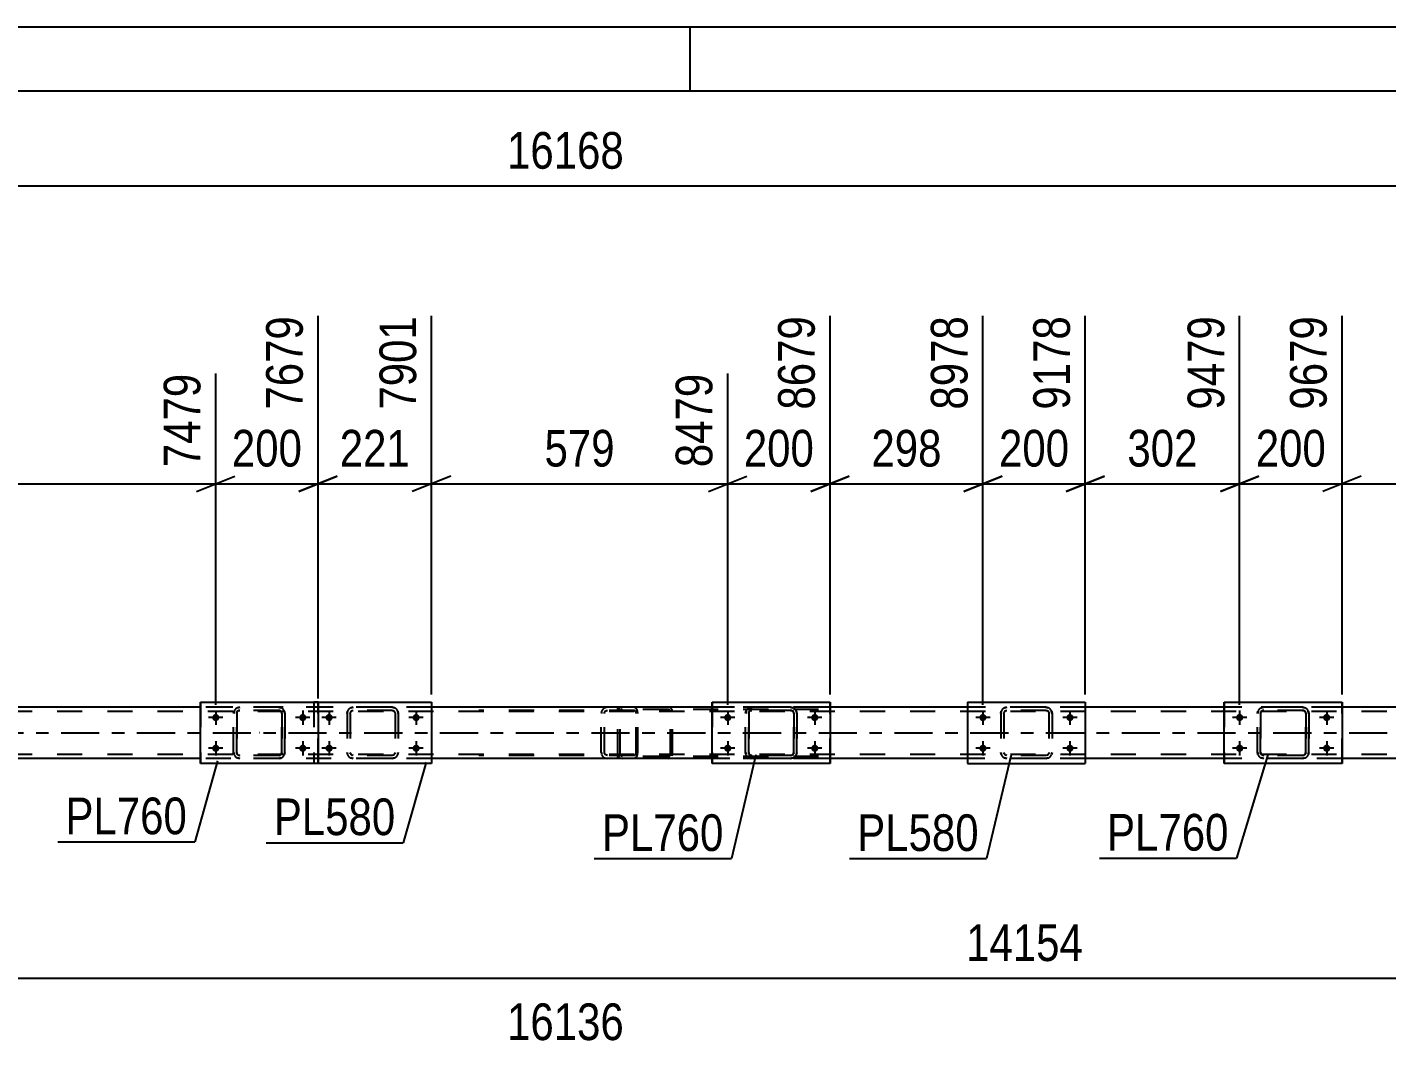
# Model space of a CAD drawing. Header units: millimetres. Extents: x -85 to 756, y -444 to 150.
# Drawn here: x 284.4 to 390.7, y 70 to 149.8 of the extents above; entities that cross this region are included whole.
import ezdxf

# ---------------------------------------------------------------- set-up
doc = ezdxf.new("R2010")
doc.units = ezdxf.units.MM
doc.linetypes.add('DXK_LINE_DOT2', pattern=[3.9198, 1.9599, -1.9599])
doc.linetypes.add('DXK_LINE_DOT3', pattern=[5.9187, 2.979, -0.9799, 0.9799, -0.9799])
doc.styles.add('Arial Narrow', font='ARIALN.TTF', dxfattribs={"height": 0.2})

# ---------------------------------------------------------------- blocks, each defined once
blk = doc.blocks.new('Unknown-814409655-1133')
at = {"color": 5, "linetype": 'Continuous'}
for p, q in [((756.25, 149.79), (-84.75, 149.79)), ((336.25, 144.79), (336.25, 149.79)), ((751.25, 144.79), (-79.75, 144.79))]:
    blk.add_line(p, q, dxfattribs=at)
blk = doc.blocks.new('Bolt-814409655-2516 - 2513')
at = {"linetype": 'Continuous'}
for points in [[(298.89, 95.83), (298.9, 95.89), (298.92, 95.94), (298.95, 95.99), (298.99, 96.04), (299.03, 96.07), (299.09, 96.1), (299.14, 96.11), (299.2, 96.11), (299.26, 96.1), (299.31, 96.07), (299.36, 96.04), (299.4, 95.99), (299.43, 95.94), (299.45, 95.89), (299.45, 95.83), (299.45, 95.77), (299.43, 95.72), (299.4, 95.66), (299.36, 95.62), (299.31, 95.59), (299.26, 95.56), (299.2, 95.55), (299.14, 95.55), (299.09, 95.56), (299.03, 95.59), (298.99, 95.62), (298.95, 95.66), (298.92, 95.72), (298.9, 95.77)], [(305.69, 95.83), (305.7, 95.89), (305.72, 95.94), (305.75, 95.99), (305.79, 96.04), (305.83, 96.07), (305.89, 96.1), (305.94, 96.11), (306, 96.11), (306.06, 96.1), (306.11, 96.07), (306.16, 96.04), (306.2, 95.99), (306.23, 95.94), (306.25, 95.89), (306.25, 95.83), (306.25, 95.77), (306.23, 95.72), (306.2, 95.66), (306.16, 95.62), (306.11, 95.59), (306.06, 95.56), (306, 95.55), (305.94, 95.55), (305.89, 95.56), (305.83, 95.59), (305.79, 95.62), (305.75, 95.66), (305.72, 95.72), (305.7, 95.77)], [(298.89, 93.43), (298.9, 93.49), (298.92, 93.54), (298.95, 93.59), (298.99, 93.64), (299.03, 93.67), (299.09, 93.7), (299.14, 93.71), (299.2, 93.71), (299.26, 93.7), (299.31, 93.67), (299.36, 93.64), (299.4, 93.59), (299.43, 93.54), (299.45, 93.49), (299.45, 93.43), (299.45, 93.37), (299.43, 93.32), (299.4, 93.26), (299.36, 93.22), (299.31, 93.19), (299.26, 93.16), (299.2, 93.15), (299.14, 93.15), (299.09, 93.16), (299.03, 93.19), (298.99, 93.22), (298.95, 93.26), (298.92, 93.32), (298.9, 93.37)], [(305.69, 93.43), (305.7, 93.49), (305.72, 93.54), (305.75, 93.59), (305.79, 93.64), (305.83, 93.67), (305.89, 93.7), (305.94, 93.71), (306, 93.71), (306.06, 93.7), (306.11, 93.67), (306.16, 93.64), (306.2, 93.59), (306.23, 93.54), (306.25, 93.49), (306.25, 93.43), (306.25, 93.37), (306.23, 93.32), (306.2, 93.26), (306.16, 93.22), (306.11, 93.19), (306.06, 93.16), (306, 93.15), (305.94, 93.15), (305.89, 93.16), (305.83, 93.19), (305.79, 93.22), (305.75, 93.26), (305.72, 93.32), (305.7, 93.37)]]:
    blk.add_hatch(color=1, dxfattribs=at).paths.add_polyline_path(points)
at = {"color": 1, "linetype": 'Continuous'}
for p, q in [((299.73, 95.83), (298.61, 95.83)), ((299.17, 96.39), (299.17, 95.27)), ((306.53, 95.83), (305.41, 95.83)), ((305.97, 96.39), (305.97, 95.27)), ((299.17, 93.99), (299.17, 92.87)), ((305.97, 93.99), (305.97, 92.87)), ((299.73, 93.43), (298.61, 93.43)), ((306.53, 93.43), (305.41, 93.43))]:
    blk.add_line(p, q, dxfattribs=at)
blk = doc.blocks.new('Bolt-814409655-2517 - 2513')
at = {"linetype": 'Continuous'}
for points in [[(308.03, 95.55, -1), (308.03, 96.11, -1)], [(314.83, 95.55, -1), (314.83, 96.11, -1)], [(308.03, 93.15, -1), (308.03, 93.71, -1)], [(314.83, 93.15, -1), (314.83, 93.71, -1)]]:
    blk.add_hatch(color=1, dxfattribs=at).paths.add_polyline_path(points)
at = {"color": 1, "linetype": 'Continuous'}
for p, q in [((308.59, 95.83), (307.47, 95.83)), ((308.03, 96.39), (308.03, 95.27)), ((315.39, 95.83), (314.27, 95.83)), ((314.83, 96.39), (314.83, 95.27)), ((308.03, 93.99), (308.03, 92.87)), ((314.83, 93.99), (314.83, 92.87)), ((308.59, 93.43), (307.47, 93.43)), ((315.39, 93.43), (314.27, 93.43))]:
    blk.add_line(p, q, dxfattribs=at)
blk = doc.blocks.new('Bolt-814409655-2522 - 2513')
at = {"linetype": 'Continuous'}
for points in [[(338.89, 95.83), (338.9, 95.89), (338.92, 95.94), (338.95, 95.99), (338.99, 96.04), (339.03, 96.07), (339.09, 96.1), (339.14, 96.11), (339.2, 96.11), (339.26, 96.1), (339.31, 96.07), (339.36, 96.04), (339.4, 95.99), (339.43, 95.94), (339.45, 95.89), (339.45, 95.83), (339.45, 95.77), (339.43, 95.72), (339.4, 95.66), (339.36, 95.62), (339.31, 95.59), (339.26, 95.56), (339.2, 95.55), (339.14, 95.55), (339.09, 95.56), (339.03, 95.59), (338.99, 95.62), (338.95, 95.66), (338.92, 95.72), (338.9, 95.77)], [(345.69, 95.83), (345.7, 95.89), (345.72, 95.94), (345.75, 95.99), (345.79, 96.04), (345.83, 96.07), (345.89, 96.1), (345.94, 96.11), (346, 96.11), (346.06, 96.1), (346.11, 96.07), (346.16, 96.04), (346.2, 95.99), (346.23, 95.94), (346.25, 95.89), (346.25, 95.83), (346.25, 95.77), (346.23, 95.72), (346.2, 95.66), (346.16, 95.62), (346.11, 95.59), (346.06, 95.56), (346, 95.55), (345.94, 95.55), (345.89, 95.56), (345.83, 95.59), (345.79, 95.62), (345.75, 95.66), (345.72, 95.72), (345.7, 95.77)], [(338.89, 93.43), (338.9, 93.49), (338.92, 93.54), (338.95, 93.59), (338.99, 93.64), (339.03, 93.67), (339.09, 93.7), (339.14, 93.71), (339.2, 93.71), (339.26, 93.7), (339.31, 93.67), (339.36, 93.64), (339.4, 93.59), (339.43, 93.54), (339.45, 93.49), (339.45, 93.43), (339.45, 93.37), (339.43, 93.32), (339.4, 93.26), (339.36, 93.22), (339.31, 93.19), (339.26, 93.16), (339.2, 93.15), (339.14, 93.15), (339.09, 93.16), (339.03, 93.19), (338.99, 93.22), (338.95, 93.26), (338.92, 93.32), (338.9, 93.37)], [(345.69, 93.43), (345.7, 93.49), (345.72, 93.54), (345.75, 93.59), (345.79, 93.64), (345.83, 93.67), (345.89, 93.7), (345.94, 93.71), (346, 93.71), (346.06, 93.7), (346.11, 93.67), (346.16, 93.64), (346.2, 93.59), (346.23, 93.54), (346.25, 93.49), (346.25, 93.43), (346.25, 93.37), (346.23, 93.32), (346.2, 93.26), (346.16, 93.22), (346.11, 93.19), (346.06, 93.16), (346, 93.15), (345.94, 93.15), (345.89, 93.16), (345.83, 93.19), (345.79, 93.22), (345.75, 93.26), (345.72, 93.32), (345.7, 93.37)]]:
    blk.add_hatch(color=1, dxfattribs=at).paths.add_polyline_path(points)
at = {"color": 1, "linetype": 'Continuous'}
for p, q in [((339.73, 95.83), (338.61, 95.83)), ((339.17, 96.39), (339.17, 95.27)), ((346.53, 95.83), (345.41, 95.83)), ((345.97, 96.39), (345.97, 95.27)), ((339.17, 93.99), (339.17, 92.87)), ((345.97, 93.99), (345.97, 92.87)), ((339.73, 93.43), (338.61, 93.43)), ((346.53, 93.43), (345.41, 93.43))]:
    blk.add_line(p, q, dxfattribs=at)
blk = doc.blocks.new('Bolt-814409655-2523 - 2513')
at = {"linetype": 'Continuous'}
for points in [[(359.11, 95.55, -1), (359.11, 96.11, -1)], [(365.91, 95.55, -1), (365.91, 96.11, -1)], [(359.11, 93.15, -1), (359.11, 93.71, -1)], [(365.91, 93.15, -1), (365.91, 93.71, -1)]]:
    blk.add_hatch(color=1, dxfattribs=at).paths.add_polyline_path(points)
at = {"color": 1, "linetype": 'Continuous'}
for p, q in [((359.67, 95.83), (358.55, 95.83)), ((359.11, 96.39), (359.11, 95.27)), ((366.47, 95.83), (365.35, 95.83)), ((365.91, 96.39), (365.91, 95.27)), ((359.11, 93.99), (359.11, 92.87)), ((365.91, 93.99), (365.91, 92.87)), ((359.67, 93.43), (358.55, 93.43)), ((366.47, 93.43), (365.35, 93.43))]:
    blk.add_line(p, q, dxfattribs=at)
blk = doc.blocks.new('Part-814409655-2621 - 2513')
at = {"color": 7, "linetype": 'DXK_LINE_DOT2'}
for p, q in [((360.51, 96.15), (360.55, 96.33)), ((360.55, 96.33), (360.51, 96.15)), ((360.51, 96.15), (360.51, 93.11)), ((360.75, 96.15), (360.77, 96.24)), ((360.75, 96.15), (360.75, 93.11)), ((360.77, 96.24), (360.82, 96.32)), ((360.81, 96.59), (360.99, 96.63)), ((360.99, 96.63), (360.81, 96.59)), ((360.82, 96.32), (360.9, 96.37)), ((360.9, 96.37), (360.99, 96.39)), ((364.03, 96.63), (360.99, 96.63)), ((364.03, 96.39), (360.99, 96.39)), ((364.03, 96.63), (364.21, 96.59)), ((364.21, 96.59), (364.03, 96.63)), ((364.03, 96.39), (364.12, 96.37)), ((364.12, 96.37), (364.2, 96.32)), ((364.2, 96.32), (364.25, 96.24)), ((364.25, 96.24), (364.27, 96.15)), ((364.27, 96.15), (364.27, 93.11)), ((364.47, 96.33), (364.51, 96.15)), ((364.51, 96.15), (364.47, 96.33)), ((364.51, 96.15), (364.51, 93.11)), ((360.55, 92.93), (360.51, 93.11)), ((360.51, 93.11), (360.55, 92.93)), ((360.77, 93.02), (360.75, 93.11)), ((360.82, 92.94), (360.77, 93.02)), ((360.99, 92.63), (360.81, 92.67)), ((360.81, 92.67), (360.99, 92.63)), ((360.9, 92.89), (360.82, 92.94)), ((360.99, 92.87), (360.9, 92.89)), ((364.03, 92.87), (360.99, 92.87)), ((364.03, 92.63), (360.99, 92.63)), ((364.12, 92.89), (364.03, 92.87)), ((364.21, 92.67), (364.03, 92.63)), ((364.03, 92.63), (364.21, 92.67)), ((364.2, 92.94), (364.12, 92.89)), ((364.25, 93.02), (364.2, 92.94)), ((364.27, 93.11), (364.25, 93.02)), ((364.51, 93.11), (364.47, 92.93)), ((364.47, 92.93), (364.51, 93.11))]:
    blk.add_line(p, q, dxfattribs=at)
at = {"color": 7, "linetype": 'DXK_LINE_DOT3'}
blk.add_line((362.51, 94.63), (362.51, 94.63), dxfattribs=at)
at = {"color": 7, "linetype": 'DXK_LINE_DOT2'}
for centre, start, end in [((360.99, 96.15), 112.5, 157.5), ((360.99, 96.15), 112.5, 157.5), ((364.03, 96.15), 22.5, 67.5), ((364.03, 96.15), 22.5, 67.5), ((360.99, 93.11), 202.5, 247.5), ((360.99, 93.11), 202.5, 247.5), ((364.03, 93.11), 292.5, 337.5), ((364.03, 93.11), 292.5, 337.5)]:
    blk.add_arc(centre, 0.48, start, end, dxfattribs=at)
blk = doc.blocks.new('Part-814409655-2556 - 2513')
at = {"color": 7, "linetype": 'DXK_LINE_DOT2'}
for p, q in [((306.83, 97.03), (306.83, 92.23)), ((307.17, 97.03), (306.83, 97.03)), ((307.17, 92.23), (306.83, 92.23))]:
    blk.add_line(p, q, dxfattribs=at)
at = {"color": 2, "linetype": 'Continuous'}
for p, q in [((307.17, 97.03), (316.03, 97.03)), ((316.03, 97.03), (316.03, 92.23)), ((316.03, 92.23), (307.17, 92.23))]:
    blk.add_line(p, q, dxfattribs=at)
blk = doc.blocks.new('Part-814409655-2557 - 2513')
at = {"color": 7, "linetype": 'DXK_LINE_DOT2'}
for p, q in [((309.43, 96.15), (309.47, 96.33)), ((309.47, 96.33), (309.43, 96.15)), ((309.43, 96.15), (309.43, 93.11)), ((309.67, 96.15), (309.69, 96.24)), ((309.67, 96.15), (309.67, 93.11)), ((309.69, 96.24), (309.74, 96.32)), ((309.73, 96.59), (309.91, 96.63)), ((309.91, 96.63), (309.73, 96.59)), ((309.74, 96.32), (309.82, 96.37)), ((309.82, 96.37), (309.91, 96.39)), ((312.95, 96.63), (309.91, 96.63)), ((312.95, 96.39), (309.91, 96.39)), ((312.95, 96.63), (313.13, 96.59)), ((313.13, 96.59), (312.95, 96.63)), ((312.95, 96.39), (313.04, 96.37)), ((313.04, 96.37), (313.12, 96.32)), ((313.12, 96.32), (313.17, 96.24)), ((313.17, 96.24), (313.19, 96.15)), ((313.19, 96.15), (313.19, 93.11)), ((313.39, 96.33), (313.43, 96.15)), ((313.43, 96.15), (313.39, 96.33)), ((313.43, 96.15), (313.43, 93.11)), ((309.47, 92.93), (309.43, 93.11)), ((309.43, 93.11), (309.47, 92.93)), ((309.69, 93.02), (309.67, 93.11)), ((309.74, 92.94), (309.69, 93.02)), ((309.91, 92.63), (309.73, 92.67)), ((309.73, 92.67), (309.91, 92.63)), ((309.82, 92.89), (309.74, 92.94)), ((309.91, 92.87), (309.82, 92.89)), ((312.95, 92.87), (309.91, 92.87)), ((312.95, 92.63), (309.91, 92.63)), ((313.04, 92.89), (312.95, 92.87)), ((313.13, 92.67), (312.95, 92.63)), ((312.95, 92.63), (313.13, 92.67)), ((313.12, 92.94), (313.04, 92.89)), ((313.17, 93.02), (313.12, 92.94)), ((313.19, 93.11), (313.17, 93.02)), ((313.43, 93.11), (313.39, 92.93)), ((313.39, 92.93), (313.43, 93.11))]:
    blk.add_line(p, q, dxfattribs=at)
at = {"color": 7, "linetype": 'DXK_LINE_DOT3'}
blk.add_line((311.43, 94.63), (311.43, 94.63), dxfattribs=at)
at = {"color": 7, "linetype": 'DXK_LINE_DOT2'}
for centre, start, end in [((309.91, 96.15), 112.5, 157.5), ((309.91, 96.15), 112.5, 157.5), ((312.95, 96.15), 22.5, 67.5), ((312.95, 96.15), 22.5, 67.5), ((309.91, 93.11), 202.5, 247.5), ((309.91, 93.11), 202.5, 247.5), ((312.95, 93.11), 292.5, 337.5), ((312.95, 93.11), 292.5, 337.5)]:
    blk.add_arc(centre, 0.48, start, end, dxfattribs=at)
blk = doc.blocks.new('Bolt-814409655-2567 - 2513')
at = {"linetype": 'Continuous'}
for points in [[(378.89, 95.83), (378.9, 95.89), (378.92, 95.94), (378.94, 95.99), (378.98, 96.04), (379.03, 96.07), (379.08, 96.1), (379.14, 96.11), (379.2, 96.11), (379.26, 96.1), (379.31, 96.07), (379.36, 96.04), (379.4, 95.99), (379.43, 95.94), (379.44, 95.89), (379.45, 95.83), (379.44, 95.77), (379.43, 95.72), (379.4, 95.66), (379.36, 95.62), (379.31, 95.59), (379.26, 95.56), (379.2, 95.55), (379.14, 95.55), (379.08, 95.56), (379.03, 95.59), (378.98, 95.62), (378.94, 95.66), (378.92, 95.72), (378.9, 95.77)], [(385.69, 95.83), (385.7, 95.89), (385.72, 95.94), (385.74, 95.99), (385.78, 96.04), (385.83, 96.07), (385.88, 96.1), (385.94, 96.11), (386, 96.11), (386.06, 96.1), (386.11, 96.07), (386.16, 96.04), (386.2, 95.99), (386.23, 95.94), (386.24, 95.89), (386.25, 95.83), (386.24, 95.77), (386.23, 95.72), (386.2, 95.66), (386.16, 95.62), (386.11, 95.59), (386.06, 95.56), (386, 95.55), (385.94, 95.55), (385.88, 95.56), (385.83, 95.59), (385.78, 95.62), (385.74, 95.66), (385.72, 95.72), (385.7, 95.77)], [(378.89, 93.43), (378.9, 93.49), (378.92, 93.54), (378.94, 93.59), (378.98, 93.64), (379.03, 93.67), (379.08, 93.7), (379.14, 93.71), (379.2, 93.71), (379.26, 93.7), (379.31, 93.67), (379.36, 93.64), (379.4, 93.59), (379.43, 93.54), (379.44, 93.49), (379.45, 93.43), (379.44, 93.37), (379.43, 93.32), (379.4, 93.26), (379.36, 93.22), (379.31, 93.19), (379.26, 93.16), (379.2, 93.15), (379.14, 93.15), (379.08, 93.16), (379.03, 93.19), (378.98, 93.22), (378.94, 93.26), (378.92, 93.32), (378.9, 93.37)], [(385.69, 93.43), (385.7, 93.49), (385.72, 93.54), (385.74, 93.59), (385.78, 93.64), (385.83, 93.67), (385.88, 93.7), (385.94, 93.71), (386, 93.71), (386.06, 93.7), (386.11, 93.67), (386.16, 93.64), (386.2, 93.59), (386.23, 93.54), (386.24, 93.49), (386.25, 93.43), (386.24, 93.37), (386.23, 93.32), (386.2, 93.26), (386.16, 93.22), (386.11, 93.19), (386.06, 93.16), (386, 93.15), (385.94, 93.15), (385.88, 93.16), (385.83, 93.19), (385.78, 93.22), (385.74, 93.26), (385.72, 93.32), (385.7, 93.37)]]:
    blk.add_hatch(color=1, dxfattribs=at).paths.add_polyline_path(points)
at = {"color": 1, "linetype": 'Continuous'}
for p, q in [((379.73, 95.83), (378.61, 95.83)), ((379.17, 96.39), (379.17, 95.27)), ((386.53, 95.83), (385.41, 95.83)), ((385.97, 96.39), (385.97, 95.27)), ((379.17, 93.99), (379.17, 92.87)), ((385.97, 93.99), (385.97, 92.87)), ((379.73, 93.43), (378.61, 93.43)), ((386.53, 93.43), (385.41, 93.43))]:
    blk.add_line(p, q, dxfattribs=at)
blk = doc.blocks.new('Part-814409655-2599 - 2513')
at = {"color": 7, "linetype": 'DXK_LINE_DOT2'}
for p, q in [((645.45, 96.31), (44.43, 96.31)), ((645.45, 96.63), (54.51, 96.63)), ((316.03, 96.63), (297.97, 96.63)), ((347.17, 96.63), (337.97, 96.63)), ((367.11, 96.63), (357.91, 96.63)), ((387.17, 96.63), (377.97, 96.63)), ((645.45, 92.95), (44.43, 92.95)), ((316.03, 92.63), (297.97, 92.63)), ((347.17, 92.63), (337.97, 92.63)), ((367.11, 92.63), (357.91, 92.63)), ((387.17, 92.63), (377.97, 92.63))]:
    blk.add_line(p, q, dxfattribs=at)
at = {"color": 2, "linetype": 'Continuous'}
for p, q in [((297.97, 96.63), (264.97, 96.63)), ((337.97, 96.63), (316.03, 96.63)), ((357.91, 96.63), (347.17, 96.63)), ((377.97, 96.63), (367.11, 96.63)), ((408.99, 96.63), (387.17, 96.63)), ((297.97, 92.63), (264.97, 92.63)), ((337.97, 92.63), (316.03, 92.63)), ((357.91, 92.63), (347.17, 92.63)), ((377.97, 92.63), (367.11, 92.63)), ((408.99, 92.63), (387.17, 92.63))]:
    blk.add_line(p, q, dxfattribs=at)
at = {"color": 7, "linetype": 'DXK_LINE_DOT3'}
blk.add_line((44.43, 94.63), (645.45, 94.63), dxfattribs=at)
blk = doc.blocks.new('Part-814409655-2620 - 2513')
at = {"color": 2, "linetype": 'Continuous'}
for p, q in [((357.91, 97.03), (357.91, 92.23)), ((357.91, 97.03), (367.11, 97.03)), ((367.11, 97.03), (367.11, 92.23)), ((357.91, 92.23), (367.11, 92.23))]:
    blk.add_line(p, q, dxfattribs=at)
blk = doc.blocks.new('Part-814409655-2762 - 2513')
at = {"color": 7, "linetype": 'DXK_LINE_DOT2'}
for p, q in [((331.88, 96.63), (319.72, 96.63)), ((331.88, 96.39), (319.72, 96.39)), ((329.3, 96.23), (329.28, 96.15)), ((329.28, 93.11), (329.28, 96.15)), ((329.32, 96.33), (329.3, 96.23)), ((329.54, 96.15), (329.55, 96.24)), ((329.54, 93.11), (329.54, 96.15)), ((329.55, 96.24), (329.61, 96.32)), ((329.79, 96.63), (329.59, 96.59)), ((329.61, 96.32), (329.69, 96.37)), ((329.69, 96.37), (329.79, 96.39)), ((330.6, 96.39), (330.6, 96.63)), ((331.98, 96.59), (331.88, 96.63)), ((331.88, 96.39), (331.93, 96.37)), ((331.93, 96.37), (331.97, 96.32)), ((331.97, 96.32), (332, 96.24)), ((332.07, 96.49), (331.98, 96.59)), ((332, 96.24), (332.01, 96.15)), ((332.01, 93.11), (332.01, 96.15)), ((332.13, 96.33), (332.07, 96.49)), ((332.15, 96.15), (332.13, 96.33)), ((332.15, 93.11), (332.15, 96.15)), ((331.88, 92.87), (319.72, 92.87)), ((331.88, 92.63), (319.72, 92.63)), ((329.28, 93.11), (329.3, 93.04)), ((329.3, 93.04), (329.32, 92.93)), ((329.55, 93.04), (329.54, 93.11)), ((329.55, 93.02), (329.55, 93.04)), ((329.61, 92.94), (329.55, 93.02)), ((329.59, 92.67), (329.79, 92.63)), ((329.69, 92.89), (329.61, 92.94)), ((329.79, 92.87), (329.69, 92.89)), ((330.6, 92.63), (330.6, 92.87)), ((331.93, 92.89), (331.88, 92.87)), ((331.88, 92.63), (331.98, 92.67)), ((331.97, 92.94), (331.93, 92.89)), ((332, 93.02), (331.97, 92.94)), ((331.98, 92.67), (332.07, 92.77)), ((332.01, 93.11), (332, 93.02)), ((332.07, 92.77), (332.13, 92.93)), ((332.13, 92.93), (332.15, 93.11))]:
    blk.add_line(p, q, dxfattribs=at)
for centre, start, end in [((329.77, 96.13), 111.1941, 156.1506), ((329.77, 93.12), 203.8494, 248.8059)]:
    blk.add_arc(centre, 0.492, start, end, dxfattribs=at)
blk = doc.blocks.new('Part-814409655-2814 - 2513')
at = {"color": 7, "linetype": 'DXK_LINE_DOT2'}
for p, q in [((330.63, 96.43), (330.6, 96.31)), ((330.6, 92.95), (330.6, 96.31)), ((330.77, 96.31), (330.78, 96.37)), ((330.77, 92.95), (330.77, 96.31)), ((330.78, 96.37), (330.82, 96.42)), ((330.94, 96.63), (330.81, 96.6)), ((330.82, 96.42), (330.88, 96.46)), ((330.88, 96.46), (330.94, 96.47)), ((346.27, 96.63), (330.94, 96.63)), ((346.27, 96.47), (330.94, 96.47)), ((334.65, 96.6), (334.52, 96.63)), ((334.52, 96.47), (334.58, 96.46)), ((334.58, 96.46), (334.61, 96.44)), ((334.61, 96.44), (334.64, 96.42)), ((334.64, 96.42), (334.68, 96.37)), ((334.68, 96.37), (334.69, 96.31)), ((334.69, 92.95), (334.69, 96.31)), ((334.86, 96.31), (334.83, 96.43)), ((334.86, 92.95), (334.86, 96.31)), ((330.6, 92.95), (330.63, 92.83)), ((330.78, 92.89), (330.77, 92.95)), ((330.82, 92.84), (330.78, 92.89)), ((330.81, 92.65), (330.94, 92.63)), ((330.88, 92.8), (330.82, 92.84)), ((330.94, 92.79), (330.88, 92.8)), ((346.27, 92.79), (330.94, 92.79)), ((346.27, 92.63), (330.94, 92.63)), ((334.52, 92.79), (334.58, 92.8)), ((334.52, 92.63), (334.65, 92.65)), ((334.58, 92.8), (334.61, 92.82)), ((334.61, 92.82), (334.64, 92.84)), ((334.68, 92.89), (334.64, 92.84)), ((334.69, 92.95), (334.68, 92.89)), ((334.83, 92.83), (334.86, 92.95))]:
    blk.add_line(p, q, dxfattribs=at)
for centre, start, end in [((330.93, 96.3), 110.7583, 155.68), ((334.53, 96.3), 24.32, 69.2417), ((330.93, 92.96), 204.32, 249.2417)]:
    blk.add_arc(centre, 0.331, start, end, dxfattribs=at)
blk = doc.blocks.new('Part-814409655-2834 - 2513')
at = {"color": 7, "linetype": 'DXK_LINE_DOT2'}
for p, q in [((300.57, 96.15), (300.61, 96.33)), ((300.61, 96.33), (300.57, 96.15)), ((300.57, 93.11), (300.57, 96.15)), ((300.57, 96.15), (300.57, 96.15)), ((300.57, 93.11), (300.57, 96.15)), ((300.81, 96.15), (300.83, 96.24)), ((300.83, 96.24), (300.81, 96.15)), ((300.81, 93.11), (300.81, 96.15)), ((300.81, 96.15), (300.81, 96.15)), ((300.81, 96.15), (300.81, 93.11)), ((300.83, 96.24), (300.88, 96.32)), ((300.88, 96.32), (300.83, 96.24)), ((300.87, 96.59), (301.05, 96.63)), ((301.05, 96.63), (300.87, 96.59)), ((300.87, 96.59), (300.87, 96.59)), ((300.88, 96.32), (300.96, 96.37)), ((300.96, 96.37), (300.88, 96.32)), ((300.96, 96.37), (301.05, 96.39)), ((301.05, 96.39), (300.96, 96.37)), ((304.09, 96.63), (301.05, 96.63)), ((304.09, 96.39), (301.05, 96.39)), ((304.09, 96.63), (304.27, 96.59)), ((304.28, 96.59), (304.09, 96.63)), ((304.09, 96.39), (304.19, 96.37)), ((304.18, 96.37), (304.09, 96.39)), ((304.18, 96.37), (304.19, 96.37)), ((304.26, 96.32), (304.18, 96.37)), ((304.19, 96.37), (304.26, 96.32)), ((304.26, 96.32), (304.32, 96.24)), ((304.31, 96.24), (304.26, 96.32)), ((304.33, 96.15), (304.31, 96.24)), ((304.32, 96.24), (304.33, 96.15)), ((304.33, 93.11), (304.33, 96.15)), ((304.33, 96.15), (304.33, 96.15)), ((304.33, 96.15), (304.33, 93.11)), ((304.53, 96.33), (304.57, 96.15)), ((304.57, 96.15), (304.54, 96.33)), ((304.57, 93.11), (304.57, 96.15)), ((304.57, 96.15), (304.57, 96.15)), ((304.57, 96.15), (304.57, 93.11)), ((300.57, 93.11), (300.57, 93.11)), ((300.61, 92.93), (300.57, 93.11)), ((300.57, 93.11), (300.61, 92.93)), ((300.81, 93.11), (300.81, 93.11)), ((300.83, 93.02), (300.81, 93.11)), ((300.81, 93.11), (300.83, 93.02)), ((300.88, 92.94), (300.83, 93.02)), ((300.83, 93.02), (300.88, 92.94)), ((300.87, 92.67), (300.87, 92.67)), ((301.05, 92.63), (300.87, 92.67)), ((300.87, 92.67), (301.05, 92.63)), ((300.96, 92.89), (300.88, 92.94)), ((300.88, 92.94), (300.96, 92.89)), ((301.05, 92.87), (300.96, 92.89)), ((300.96, 92.89), (301.05, 92.87)), ((304.09, 92.87), (301.05, 92.87)), ((304.09, 92.63), (301.05, 92.63)), ((304.19, 92.89), (304.09, 92.87)), ((304.09, 92.87), (304.18, 92.89)), ((304.27, 92.67), (304.09, 92.63)), ((304.09, 92.63), (304.28, 92.67)), ((304.18, 92.89), (304.26, 92.94)), ((304.18, 92.89), (304.19, 92.89)), ((304.26, 92.94), (304.19, 92.89)), ((304.32, 93.02), (304.26, 92.94)), ((304.26, 92.94), (304.31, 93.02)), ((304.31, 93.02), (304.33, 93.11)), ((304.33, 93.11), (304.32, 93.02)), ((304.33, 93.11), (304.33, 93.11)), ((304.57, 93.11), (304.53, 92.93)), ((304.54, 92.93), (304.57, 93.11)), ((304.57, 93.11), (304.57, 93.11))]:
    blk.add_line(p, q, dxfattribs=at)
at = {"color": 7, "linetype": 'DXK_LINE_DOT3'}
blk.add_line((302.58, 94.63), (302.57, 94.63), dxfattribs=at)
at = {"color": 7, "linetype": 'DXK_LINE_DOT2'}
for centre, start, end in [((301.05, 96.15), 112.5, 157.5), ((301.05, 96.15), 112.5, 157.5), ((304.09, 96.15), 22.5, 67.5), ((304.09, 96.15), 22.5, 67.5), ((301.05, 93.11), 202.5, 247.5), ((301.05, 93.11), 202.5, 247.5), ((304.09, 93.11), 292.5, 337.5), ((304.09, 93.11), 292.5, 337.5)]:
    blk.add_arc(centre, 0.48, start, end, dxfattribs=at)
blk = doc.blocks.new('Part-814409655-2839 - 2513')
at = {"color": 2, "linetype": 'Continuous'}
for p, q in [((297.97, 92.23), (297.97, 97.03)), ((297.97, 97.03), (297.97, 97.03)), ((297.97, 97.03), (307.17, 97.03)), ((307.17, 97.03), (307.17, 92.23)), ((297.97, 92.23), (297.97, 92.23)), ((307.17, 92.23), (297.97, 92.23))]:
    blk.add_line(p, q, dxfattribs=at)
at = {"color": 7, "linetype": 'DXK_LINE_DOT2'}
for p, q in [((297.97, 97.03), (297.97, 92.23)), ((297.97, 97.03), (297.97, 97.03)), ((307.17, 92.23), (307.17, 97.03)), ((297.97, 92.23), (297.97, 92.23))]:
    blk.add_line(p, q, dxfattribs=at)
blk = doc.blocks.new('Part-814409655-2840 - 2513')
at = {"color": 7, "linetype": 'DXK_LINE_DOT2'}
for p, q in [((340.57, 96.15), (340.61, 96.33)), ((340.61, 96.33), (340.57, 96.15)), ((340.57, 93.11), (340.57, 96.15)), ((340.57, 96.15), (340.57, 96.15)), ((340.57, 93.11), (340.57, 96.15)), ((340.81, 96.15), (340.83, 96.24)), ((340.83, 96.24), (340.81, 96.15)), ((340.81, 93.11), (340.81, 96.15)), ((340.81, 96.15), (340.81, 96.15)), ((340.81, 96.15), (340.81, 93.11)), ((340.83, 96.24), (340.88, 96.32)), ((340.88, 96.32), (340.83, 96.24)), ((340.87, 96.59), (341.05, 96.63)), ((341.05, 96.63), (340.87, 96.59)), ((340.87, 96.59), (340.87, 96.59)), ((340.88, 96.32), (340.96, 96.37)), ((340.96, 96.37), (340.88, 96.32)), ((340.96, 96.37), (341.05, 96.39)), ((341.05, 96.39), (340.96, 96.37)), ((344.09, 96.63), (341.05, 96.63)), ((344.09, 96.39), (341.05, 96.39)), ((344.09, 96.63), (344.27, 96.59)), ((344.28, 96.59), (344.09, 96.63)), ((344.09, 96.39), (344.19, 96.37)), ((344.18, 96.37), (344.09, 96.39)), ((344.18, 96.37), (344.19, 96.37)), ((344.26, 96.32), (344.18, 96.37)), ((344.19, 96.37), (344.26, 96.32)), ((344.26, 96.32), (344.32, 96.24)), ((344.31, 96.24), (344.26, 96.32)), ((344.33, 96.15), (344.31, 96.24)), ((344.32, 96.24), (344.33, 96.15)), ((344.33, 93.11), (344.33, 96.15)), ((344.33, 96.15), (344.33, 96.15)), ((344.33, 96.15), (344.33, 93.11)), ((344.53, 96.33), (344.57, 96.15)), ((344.57, 96.15), (344.54, 96.33)), ((344.57, 93.11), (344.57, 96.15)), ((344.57, 96.15), (344.57, 96.15)), ((344.57, 96.15), (344.57, 93.11)), ((340.57, 93.11), (340.57, 93.11)), ((340.61, 92.93), (340.57, 93.11)), ((340.57, 93.11), (340.61, 92.93)), ((340.81, 93.11), (340.81, 93.11)), ((340.83, 93.02), (340.81, 93.11)), ((340.81, 93.11), (340.83, 93.02)), ((340.88, 92.94), (340.83, 93.02)), ((340.83, 93.02), (340.88, 92.94)), ((340.87, 92.67), (340.87, 92.67)), ((341.05, 92.63), (340.87, 92.67)), ((340.87, 92.67), (341.05, 92.63)), ((340.96, 92.89), (340.88, 92.94)), ((340.88, 92.94), (340.96, 92.89)), ((341.05, 92.87), (340.96, 92.89)), ((340.96, 92.89), (341.05, 92.87)), ((344.09, 92.87), (341.05, 92.87)), ((344.09, 92.63), (341.05, 92.63)), ((344.19, 92.89), (344.09, 92.87)), ((344.09, 92.87), (344.18, 92.89)), ((344.27, 92.67), (344.09, 92.63)), ((344.09, 92.63), (344.28, 92.67)), ((344.18, 92.89), (344.26, 92.94)), ((344.18, 92.89), (344.19, 92.89)), ((344.26, 92.94), (344.19, 92.89)), ((344.32, 93.02), (344.26, 92.94)), ((344.26, 92.94), (344.31, 93.02)), ((344.31, 93.02), (344.33, 93.11)), ((344.33, 93.11), (344.32, 93.02)), ((344.33, 93.11), (344.33, 93.11)), ((344.57, 93.11), (344.53, 92.93)), ((344.54, 92.93), (344.57, 93.11)), ((344.57, 93.11), (344.57, 93.11))]:
    blk.add_line(p, q, dxfattribs=at)
at = {"color": 7, "linetype": 'DXK_LINE_DOT3'}
blk.add_line((342.58, 94.63), (342.57, 94.63), dxfattribs=at)
at = {"color": 7, "linetype": 'DXK_LINE_DOT2'}
for centre, start, end in [((341.05, 96.15), 112.5, 157.5), ((341.05, 96.15), 112.5, 157.5), ((344.09, 96.15), 22.5, 67.5), ((344.09, 96.15), 22.5, 67.5), ((341.05, 93.11), 202.5, 247.5), ((341.05, 93.11), 202.5, 247.5), ((344.09, 93.11), 292.5, 337.5), ((344.09, 93.11), 292.5, 337.5)]:
    blk.add_arc(centre, 0.48, start, end, dxfattribs=at)
blk = doc.blocks.new('Part-814409655-2845 - 2513')
at = {"color": 2, "linetype": 'Continuous'}
for p, q in [((337.97, 92.23), (337.97, 97.03)), ((337.97, 97.03), (337.97, 97.03)), ((337.97, 97.03), (347.17, 97.03)), ((347.17, 97.03), (347.17, 92.23)), ((337.97, 92.23), (337.97, 92.23)), ((347.17, 92.23), (337.97, 92.23))]:
    blk.add_line(p, q, dxfattribs=at)
at = {"color": 7, "linetype": 'DXK_LINE_DOT2'}
for p, q in [((337.97, 97.03), (337.97, 92.23)), ((337.97, 97.03), (337.97, 97.03)), ((347.17, 92.23), (347.17, 97.03)), ((337.97, 92.23), (337.97, 92.23))]:
    blk.add_line(p, q, dxfattribs=at)
blk = doc.blocks.new('Part-814409655-2846 - 2513')
at = {"color": 7, "linetype": 'DXK_LINE_DOT2'}
for p, q in [((380.57, 96.15), (380.6, 96.33)), ((380.61, 96.33), (380.57, 96.15)), ((380.57, 93.11), (380.57, 96.15)), ((380.57, 96.15), (380.57, 96.15)), ((380.57, 93.11), (380.57, 96.15)), ((380.81, 96.15), (380.83, 96.24)), ((380.82, 96.24), (380.81, 96.15)), ((380.81, 93.11), (380.81, 96.15)), ((380.81, 96.15), (380.81, 96.15)), ((380.81, 96.15), (380.81, 93.11)), ((380.88, 96.32), (380.82, 96.24)), ((380.83, 96.24), (380.88, 96.32)), ((380.86, 96.59), (381.05, 96.63)), ((380.86, 96.59), (380.87, 96.59)), ((381.05, 96.63), (380.87, 96.59)), ((380.88, 96.32), (380.96, 96.37)), ((380.95, 96.37), (380.88, 96.32)), ((381.05, 96.39), (380.95, 96.37)), ((380.96, 96.37), (381.05, 96.39)), ((384.09, 96.63), (381.05, 96.63)), ((384.09, 96.39), (381.05, 96.39)), ((384.09, 96.63), (384.27, 96.59)), ((384.27, 96.59), (384.09, 96.63)), ((384.09, 96.39), (384.18, 96.37)), ((384.18, 96.37), (384.09, 96.39)), ((384.18, 96.37), (384.18, 96.37)), ((384.18, 96.37), (384.26, 96.32)), ((384.26, 96.32), (384.18, 96.37)), ((384.26, 96.32), (384.31, 96.24)), ((384.31, 96.24), (384.26, 96.32)), ((384.31, 96.24), (384.33, 96.15)), ((384.33, 96.15), (384.31, 96.24)), ((384.33, 93.11), (384.33, 96.15)), ((384.33, 96.15), (384.33, 96.15)), ((384.33, 96.15), (384.33, 93.11)), ((384.53, 96.33), (384.57, 96.15)), ((384.57, 96.15), (384.53, 96.33)), ((384.57, 93.11), (384.57, 96.15)), ((384.57, 96.15), (384.57, 96.15)), ((384.57, 96.15), (384.57, 93.11)), ((380.57, 93.11), (380.57, 93.11)), ((380.6, 92.93), (380.57, 93.11)), ((380.57, 93.11), (380.61, 92.93)), ((380.81, 93.11), (380.81, 93.11)), ((380.83, 93.02), (380.81, 93.11)), ((380.81, 93.11), (380.82, 93.02)), ((380.82, 93.02), (380.88, 92.94)), ((380.88, 92.94), (380.83, 93.02)), ((380.86, 92.67), (380.87, 92.67)), ((381.05, 92.63), (380.86, 92.67)), ((380.87, 92.67), (381.05, 92.63)), ((380.96, 92.89), (380.88, 92.94)), ((380.88, 92.94), (380.95, 92.89)), ((380.95, 92.89), (381.05, 92.87)), ((381.05, 92.87), (380.96, 92.89)), ((384.09, 92.87), (381.05, 92.87)), ((384.09, 92.63), (381.05, 92.63)), ((384.18, 92.89), (384.09, 92.87)), ((384.09, 92.87), (384.18, 92.89)), ((384.27, 92.67), (384.09, 92.63)), ((384.09, 92.63), (384.27, 92.67)), ((384.26, 92.94), (384.18, 92.89)), ((384.18, 92.89), (384.26, 92.94)), ((384.18, 92.89), (384.18, 92.89)), ((384.31, 93.02), (384.26, 92.94)), ((384.26, 92.94), (384.31, 93.02)), ((384.33, 93.11), (384.31, 93.02)), ((384.31, 93.02), (384.33, 93.11)), ((384.33, 93.11), (384.33, 93.11)), ((384.57, 93.11), (384.53, 92.93)), ((384.53, 92.93), (384.57, 93.11)), ((384.57, 93.11), (384.57, 93.11))]:
    blk.add_line(p, q, dxfattribs=at)
at = {"color": 7, "linetype": 'DXK_LINE_DOT3'}
blk.add_line((382.57, 94.63), (382.56, 94.63), dxfattribs=at)
at = {"color": 7, "linetype": 'DXK_LINE_DOT2'}
for centre, start, end in [((381.05, 96.15), 112.5, 157.5), ((381.05, 96.15), 112.5, 157.5), ((384.09, 96.15), 22.5, 67.5), ((384.09, 96.15), 22.5, 67.5), ((381.05, 93.11), 202.5, 247.5), ((381.05, 93.11), 202.5, 247.5), ((384.09, 93.11), 292.5, 337.5), ((384.09, 93.11), 292.5, 337.5)]:
    blk.add_arc(centre, 0.48, start, end, dxfattribs=at)
blk = doc.blocks.new('Part-814409655-2851 - 2513')
at = {"color": 2, "linetype": 'Continuous'}
for p, q in [((377.97, 92.23), (377.97, 97.03)), ((377.97, 97.03), (377.97, 97.03)), ((377.97, 97.03), (387.17, 97.03)), ((387.17, 97.03), (387.17, 92.23)), ((377.97, 92.23), (377.97, 92.23)), ((387.17, 92.23), (377.97, 92.23))]:
    blk.add_line(p, q, dxfattribs=at)
at = {"color": 7, "linetype": 'DXK_LINE_DOT2'}
for p, q in [((377.97, 97.03), (377.97, 92.23)), ((377.97, 97.03), (377.97, 97.03)), ((387.17, 92.23), (387.17, 97.03)), ((377.97, 92.23), (377.97, 92.23))]:
    blk.add_line(p, q, dxfattribs=at)
blk = doc.blocks.new('StraightDimension-814409655-26050 - 2513')
at = {"color": 7, "linetype": 'Continuous'}
for p, q in [((307.17, 97.31), (307.17, 127.22)), ((316.03, 97.63), (316.03, 127.22)), ((305.67, 113.5), (308.67, 114.7)), ((307.17, 114.1), (316.03, 114.1)), ((317.53, 114.7), (314.53, 113.5))]:
    blk.add_line(p, q, dxfattribs=at)
at = {"color": 0}
blk.add_wipeout([(314.94, 114.85), (314.94, 119.05), (308.26, 119.05), (308.26, 114.85)], dxfattribs=at)
at = {"color": 3, "style": 'Arial Narrow'}
blk.add_text('221', height=2.863, dxfattribs=at).set_placement((308.86, 115.45))
at = {"color": 0, "linetype": 'Continuous'}
blk.add_wipeout([(315.43, 127.81), (311.23, 127.81), (311.23, 119.3), (315.43, 119.3)], dxfattribs=at)
at = {"color": 3, "linetype": 'Continuous', "style": 'Arial Narrow'}
blk.add_text('7901', height=2.863, rotation=90.0002, dxfattribs=at).set_placement((314.83, 119.9))
blk = doc.blocks.new('StraightDimension-814409655-26047 - 2513')
at = {"color": 7, "linetype": 'Continuous'}
for p, q in [((347.17, 97.63), (347.17, 127.22)), ((359.11, 96.83), (359.11, 127.22)), ((345.67, 113.5), (348.67, 114.7)), ((347.17, 114.1), (359.11, 114.1)), ((360.61, 114.7), (357.61, 113.5))]:
    blk.add_line(p, q, dxfattribs=at)
at = {"color": 0}
blk.add_wipeout([(356.48, 114.85), (356.48, 119.05), (349.8, 119.05), (349.8, 114.85)], dxfattribs=at)
at = {"color": 3, "style": 'Arial Narrow'}
blk.add_text('298', height=2.863, dxfattribs=at).set_placement((350.4, 115.45))
at = {"color": 0, "linetype": 'Continuous'}
blk.add_wipeout([(358.51, 127.81), (354.31, 127.81), (354.31, 119.3), (358.51, 119.3)], dxfattribs=at)
at = {"color": 3, "linetype": 'Continuous', "style": 'Arial Narrow'}
blk.add_text('8978', height=2.863, rotation=90.0002, dxfattribs=at).set_placement((357.91, 119.9))
blk = doc.blocks.new('StraightDimension-814409655-26052 - 2513')
at = {"color": 7, "linetype": 'Continuous'}
for p, q in [((257.83, 101.18), (257.83, 122.72)), ((299.17, 96.83), (299.17, 122.72)), ((259.33, 114.7), (256.33, 113.5)), ((257.83, 114.1), (299.17, 114.1)), ((297.67, 113.5), (300.67, 114.7))]:
    blk.add_line(p, q, dxfattribs=at)
at = {"color": 0}
blk.add_wipeout([(282.76, 114.85), (282.76, 119.05), (274.25, 119.05), (274.25, 114.85)], dxfattribs=at)
at = {"color": 3, "style": 'Arial Narrow'}
blk.add_text('1034', height=2.863, dxfattribs=at).set_placement((274.85, 115.45))
at = {"color": 0, "linetype": 'Continuous'}
blk.add_wipeout([(298.57, 123.31), (294.37, 123.31), (294.37, 114.8), (298.57, 114.8)], dxfattribs=at)
at = {"color": 3, "linetype": 'Continuous', "style": 'Arial Narrow'}
blk.add_text('7479', height=2.863, rotation=90.0002, dxfattribs=at).set_placement((297.97, 115.4))
blk = doc.blocks.new('StraightDimension-814409655-2954 - 2513')
at = {"color": 7, "linetype": 'Continuous'}
blk.add_line((79.29, 75.45), (645.45, 75.45), dxfattribs=at)
at = {"color": 0}
blk.add_wipeout([(367.54, 76.2), (367.54, 80.4), (357.2, 80.4), (357.2, 76.2)], dxfattribs=at)
at = {"color": 3, "style": 'Arial Narrow'}
blk.add_text('14154', height=2.863, dxfattribs=at).set_placement((357.8, 76.8))
blk = doc.blocks.new('StraightDimension-814409655-2959 - 2513')
at = {"color": 7, "linetype": 'Continuous'}
blk.add_line((6.91, 137.38), (646.09, 137.38), dxfattribs=at)
at = {"color": 0}
blk.add_wipeout([(331.67, 138.13), (331.67, 142.33), (321.33, 142.33), (321.33, 138.13)], dxfattribs=at)
at = {"color": 3, "style": 'Arial Narrow'}
blk.add_text('16168', height=2.863, dxfattribs=at).set_placement((321.93, 138.73))
blk = doc.blocks.new('StraightDimension-814409655-3033 - 2513')
at = {"color": 0}
blk.add_wipeout([(331.67, 70.02), (331.67, 74.22), (321.33, 74.22), (321.33, 70.02)], dxfattribs=at)
at = {"color": 3, "style": 'Arial Narrow'}
blk.add_text('16136', height=2.863, dxfattribs=at).set_placement((321.93, 70.62))
blk = doc.blocks.new('StraightDimension-814409655-26043 - 2513')
at = {"color": 7, "linetype": 'Continuous'}
for p, q in [((387.17, 97.63), (387.17, 127.22)), ((410.19, 96.83), (410.19, 124.54)), ((388.67, 114.7), (385.67, 113.5)), ((387.17, 114.1), (410.19, 114.1)), ((408.69, 113.5), (411.69, 114.7))]:
    blk.add_line(p, q, dxfattribs=at)
at = {"color": 0}
blk.add_wipeout([(402.02, 114.85), (402.02, 119.05), (395.34, 119.05), (395.34, 114.85)], dxfattribs=at)
at = {"color": 3, "style": 'Arial Narrow'}
blk.add_text('575', height=2.863, dxfattribs=at).set_placement((395.94, 115.45))
at = {"color": 0, "linetype": 'Continuous'}
blk.add_wipeout([(409.59, 125.14), (405.39, 125.14), (405.39, 114.8), (409.59, 114.8)], dxfattribs=at)
at = {"color": 3, "linetype": 'Continuous', "style": 'Arial Narrow'}
blk.add_text('10255', height=2.863, rotation=90.0002, dxfattribs=at).set_placement((408.99, 115.4))
blk = doc.blocks.new('StraightDimension-814409655-26044 - 2513')
at = {"color": 7, "linetype": 'Continuous'}
for p, q in [((379.17, 96.83), (379.17, 127.22)), ((387.17, 97.63), (387.17, 127.22)), ((377.67, 113.5), (380.67, 114.7)), ((379.17, 114.1), (387.17, 114.1)), ((388.67, 114.7), (385.67, 113.5))]:
    blk.add_line(p, q, dxfattribs=at)
at = {"color": 0}
blk.add_wipeout([(386.51, 114.85), (386.51, 119.05), (379.83, 119.05), (379.83, 114.85)], dxfattribs=at)
at = {"color": 3, "style": 'Arial Narrow'}
blk.add_text('200', height=2.863, dxfattribs=at).set_placement((380.43, 115.45))
at = {"color": 0, "linetype": 'Continuous'}
blk.add_wipeout([(386.57, 127.82), (382.37, 127.82), (382.37, 119.3), (386.57, 119.3)], dxfattribs=at)
at = {"color": 3, "linetype": 'Continuous', "style": 'Arial Narrow'}
blk.add_text('9679', height=2.863, rotation=90.0002, dxfattribs=at).set_placement((385.97, 119.9))
blk = doc.blocks.new('StraightDimension-814409655-26045 - 2513')
at = {"color": 7, "linetype": 'Continuous'}
for p, q in [((367.11, 97.63), (367.11, 127.22)), ((379.17, 96.83), (379.17, 127.22)), ((365.61, 113.5), (368.61, 114.7)), ((367.11, 114.1), (379.17, 114.1)), ((380.67, 114.7), (377.67, 113.5))]:
    blk.add_line(p, q, dxfattribs=at)
at = {"color": 0}
blk.add_wipeout([(376.48, 114.85), (376.48, 119.05), (369.8, 119.05), (369.8, 114.85)], dxfattribs=at)
at = {"color": 3, "style": 'Arial Narrow'}
blk.add_text('302', height=2.863, dxfattribs=at).set_placement((370.4, 115.45))
at = {"color": 0, "linetype": 'Continuous'}
blk.add_wipeout([(378.57, 127.81), (374.37, 127.81), (374.37, 119.3), (378.57, 119.3)], dxfattribs=at)
at = {"color": 3, "linetype": 'Continuous', "style": 'Arial Narrow'}
blk.add_text('9479', height=2.863, rotation=90.0002, dxfattribs=at).set_placement((377.97, 119.9))
blk = doc.blocks.new('StraightDimension-814409655-26046 - 2513')
at = {"color": 7, "linetype": 'Continuous'}
for p, q in [((359.11, 96.83), (359.11, 127.22)), ((367.11, 97.63), (367.11, 127.22)), ((357.61, 113.5), (360.61, 114.7)), ((359.11, 114.1), (367.11, 114.1)), ((368.61, 114.7), (365.61, 113.5))]:
    blk.add_line(p, q, dxfattribs=at)
at = {"color": 0}
blk.add_wipeout([(366.45, 114.85), (366.45, 119.05), (359.77, 119.05), (359.77, 114.85)], dxfattribs=at)
at = {"color": 3, "style": 'Arial Narrow'}
blk.add_text('200', height=2.863, dxfattribs=at).set_placement((360.37, 115.45))
at = {"color": 0, "linetype": 'Continuous'}
blk.add_wipeout([(366.51, 127.82), (362.31, 127.82), (362.31, 119.3), (366.51, 119.3)], dxfattribs=at)
at = {"color": 3, "linetype": 'Continuous', "style": 'Arial Narrow'}
blk.add_text('9178', height=2.863, rotation=90.0002, dxfattribs=at).set_placement((365.91, 119.9))
blk = doc.blocks.new('StraightDimension-814409655-26048 - 2513')
at = {"color": 7, "linetype": 'Continuous'}
for p, q in [((347.17, 97.63), (347.17, 127.22)), ((339.17, 96.83), (339.17, 122.72)), ((337.67, 113.5), (340.67, 114.7)), ((339.17, 114.1), (347.17, 114.1)), ((348.67, 114.7), (345.67, 113.5))]:
    blk.add_line(p, q, dxfattribs=at)
at = {"color": 0}
blk.add_wipeout([(346.52, 114.85), (346.52, 119.05), (339.83, 119.05), (339.83, 114.85)], dxfattribs=at)
at = {"color": 3, "style": 'Arial Narrow'}
blk.add_text('200', height=2.863, dxfattribs=at).set_placement((340.43, 115.45))
at = {"color": 0, "linetype": 'Continuous'}
blk.add_wipeout([(346.57, 127.82), (342.37, 127.82), (342.37, 119.3), (346.57, 119.3)], dxfattribs=at)
at = {"color": 3, "linetype": 'Continuous', "style": 'Arial Narrow'}
blk.add_text('8679', height=2.863, rotation=90.0002, dxfattribs=at).set_placement((345.97, 119.9))
blk = doc.blocks.new('StraightDimension-814409655-26049 - 2513')
at = {"color": 7, "linetype": 'Continuous'}
for p, q in [((316.03, 97.63), (316.03, 127.22)), ((339.17, 96.83), (339.17, 122.72)), ((317.53, 114.7), (314.53, 113.5)), ((316.03, 114.1), (339.17, 114.1)), ((337.67, 113.5), (340.67, 114.7))]:
    blk.add_line(p, q, dxfattribs=at)
at = {"color": 0}
blk.add_wipeout([(330.94, 114.85), (330.94, 119.05), (324.26, 119.05), (324.26, 114.85)], dxfattribs=at)
at = {"color": 3, "style": 'Arial Narrow'}
blk.add_text('579', height=2.863, dxfattribs=at).set_placement((324.86, 115.45))
at = {"color": 0, "linetype": 'Continuous'}
blk.add_wipeout([(338.57, 123.31), (334.37, 123.31), (334.37, 114.8), (338.57, 114.8)], dxfattribs=at)
at = {"color": 3, "linetype": 'Continuous', "style": 'Arial Narrow'}
blk.add_text('8479', height=2.863, rotation=90.0002, dxfattribs=at).set_placement((337.97, 115.4))
blk = doc.blocks.new('StraightDimension-814409655-26051 - 2513')
at = {"color": 7, "linetype": 'Continuous'}
for p, q in [((307.17, 97.31), (307.17, 127.22)), ((299.17, 96.83), (299.17, 122.72)), ((297.67, 113.5), (300.67, 114.7)), ((299.17, 114.1), (307.17, 114.1)), ((308.67, 114.7), (305.67, 113.5))]:
    blk.add_line(p, q, dxfattribs=at)
at = {"color": 0}
blk.add_wipeout([(306.52, 114.85), (306.52, 119.05), (299.83, 119.05), (299.83, 114.85)], dxfattribs=at)
at = {"color": 3, "style": 'Arial Narrow'}
blk.add_text('200', height=2.863, dxfattribs=at).set_placement((300.43, 115.45))
at = {"color": 0, "linetype": 'Continuous'}
blk.add_wipeout([(306.57, 127.82), (302.37, 127.82), (302.37, 119.3), (306.57, 119.3)], dxfattribs=at)
at = {"color": 3, "linetype": 'Continuous', "style": 'Arial Narrow'}
blk.add_text('7679', height=2.863, rotation=90.0002, dxfattribs=at).set_placement((305.97, 119.9))
blk = doc.blocks.new('Mark-814409655-2552 - 2513')
at = {"color": 30, "linetype": 'Continuous'}
for p in [(315.6, 92.33), (303.11, 86.04)]:
    blk.add_line(p, (313.81, 86.04), dxfattribs=at)
at = {"color": 0}
blk.add_wipeout([(313.21, 86.64), (313.21, 89.64), (303.71, 89.64), (303.71, 86.64)], dxfattribs=at)
blk.add_wipeout([(313.21, 86.64), (313.21, 89.64), (303.71, 89.64), (303.71, 86.64)], dxfattribs=at)
at = {"color": 3, "style": 'Arial Narrow'}
blk.add_text('PL580', height=2.863, dxfattribs=at).set_placement((303.71, 86.64))
blk = doc.blocks.new('Mark-814409655-2616 - 2513')
at = {"color": 30, "linetype": 'Continuous'}
for p in [(361.32, 92.91), (348.69, 84.8)]:
    blk.add_line(p, (359.39, 84.8), dxfattribs=at)
at = {"color": 0}
blk.add_wipeout([(358.79, 85.4), (358.79, 88.4), (349.29, 88.4), (349.29, 85.4)], dxfattribs=at)
blk.add_wipeout([(358.79, 85.4), (358.79, 88.4), (349.29, 88.4), (349.29, 85.4)], dxfattribs=at)
at = {"color": 3, "style": 'Arial Narrow'}
blk.add_text('PL580', height=2.863, dxfattribs=at).set_placement((349.29, 85.4))
blk = doc.blocks.new('Mark-814409655-2835 - 2513')
at = {"color": 30, "linetype": 'Continuous'}
for p in [(299.32, 92.44), (286.83, 86.11)]:
    blk.add_line(p, (297.53, 86.11), dxfattribs=at)
at = {"color": 0}
blk.add_wipeout([(296.93, 86.71), (296.93, 89.71), (287.43, 89.71), (287.43, 86.71)], dxfattribs=at)
blk.add_wipeout([(296.93, 86.71), (296.93, 89.71), (287.43, 89.71), (287.43, 86.71)], dxfattribs=at)
at = {"color": 3, "style": 'Arial Narrow'}
blk.add_text('PL760', height=2.863, dxfattribs=at).set_placement((287.43, 86.71))
blk = doc.blocks.new('Mark-814409655-2841 - 2513')
at = {"color": 30, "linetype": 'Continuous'}
for p in [(341.38, 92.91), (328.75, 84.8)]:
    blk.add_line(p, (339.46, 84.8), dxfattribs=at)
at = {"color": 0}
blk.add_wipeout([(338.86, 85.4), (338.86, 88.4), (329.35, 88.4), (329.35, 85.4)], dxfattribs=at)
blk.add_wipeout([(338.86, 85.4), (338.86, 88.4), (329.35, 88.4), (329.35, 85.4)], dxfattribs=at)
at = {"color": 3, "style": 'Arial Narrow'}
blk.add_text('PL760', height=2.863, dxfattribs=at).set_placement((329.35, 85.4))
blk = doc.blocks.new('Mark-814409655-2847 - 2513')
at = {"color": 30, "linetype": 'Continuous'}
for p in [(381.38, 92.91), (368.21, 84.83)]:
    blk.add_line(p, (378.92, 84.83), dxfattribs=at)
at = {"color": 0}
blk.add_wipeout([(378.32, 85.43), (378.32, 88.43), (368.81, 88.43), (368.81, 85.43)], dxfattribs=at)
blk.add_wipeout([(378.32, 85.43), (378.32, 88.43), (368.81, 88.43), (368.81, 85.43)], dxfattribs=at)
at = {"color": 3, "style": 'Arial Narrow'}
blk.add_text('PL760', height=2.863, dxfattribs=at).set_placement((368.81, 85.43))

msp = doc.modelspace()

# ---------------------------------------------------------------- block references
for name in ['Unknown-814409655-1133', 'Part-814409655-2599 - 2513', 'Part-814409655-2839 - 2513', 'Part-814409655-2556 - 2513', 'Part-814409655-2845 - 2513', 'Part-814409655-2620 - 2513', 'Part-814409655-2851 - 2513', 'Bolt-814409655-2516 - 2513', 'Part-814409655-2834 - 2513', 'Bolt-814409655-2517 - 2513', 'Part-814409655-2557 - 2513', 'Part-814409655-2762 - 2513', 'Part-814409655-2814 - 2513', 'Bolt-814409655-2522 - 2513', 'Part-814409655-2840 - 2513', 'Bolt-814409655-2523 - 2513', 'Part-814409655-2621 - 2513', 'Bolt-814409655-2567 - 2513', 'Part-814409655-2846 - 2513']:
    msp.add_blockref(name, (0, 0))

# ---------------------------------------------------------------- next in the draw order: block references
for name in ['StraightDimension-814409655-26050 - 2513', 'StraightDimension-814409655-26047 - 2513', 'StraightDimension-814409655-26052 - 2513', 'StraightDimension-814409655-2954 - 2513']:
    msp.add_blockref(name, (0, 0))

# ---------------------------------------------------------------- next in the draw order: block references
for name in ['StraightDimension-814409655-2959 - 2513', 'StraightDimension-814409655-3033 - 2513']:
    msp.add_blockref(name, (0, 0))

# ---------------------------------------------------------------- next in the draw order: block references
for name in ['StraightDimension-814409655-26051 - 2513', 'StraightDimension-814409655-26048 - 2513', 'StraightDimension-814409655-26043 - 2513', 'Mark-814409655-2835 - 2513', 'Mark-814409655-2841 - 2513', 'Mark-814409655-2616 - 2513', 'Mark-814409655-2847 - 2513', 'Mark-814409655-2552 - 2513']:
    msp.add_blockref(name, (0, 0))

# ---------------------------------------------------------------- next in the draw order: block references
for name in ['StraightDimension-814409655-26044 - 2513', 'StraightDimension-814409655-26049 - 2513']:
    msp.add_blockref(name, (0, 0))

# ---------------------------------------------------------------- next in the draw order: block references
msp.add_blockref('StraightDimension-814409655-26045 - 2513', (0, 0))

# ---------------------------------------------------------------- next in the draw order: block references
msp.add_blockref('StraightDimension-814409655-26046 - 2513', (0, 0))

doc.saveas('drawing.dxf')
